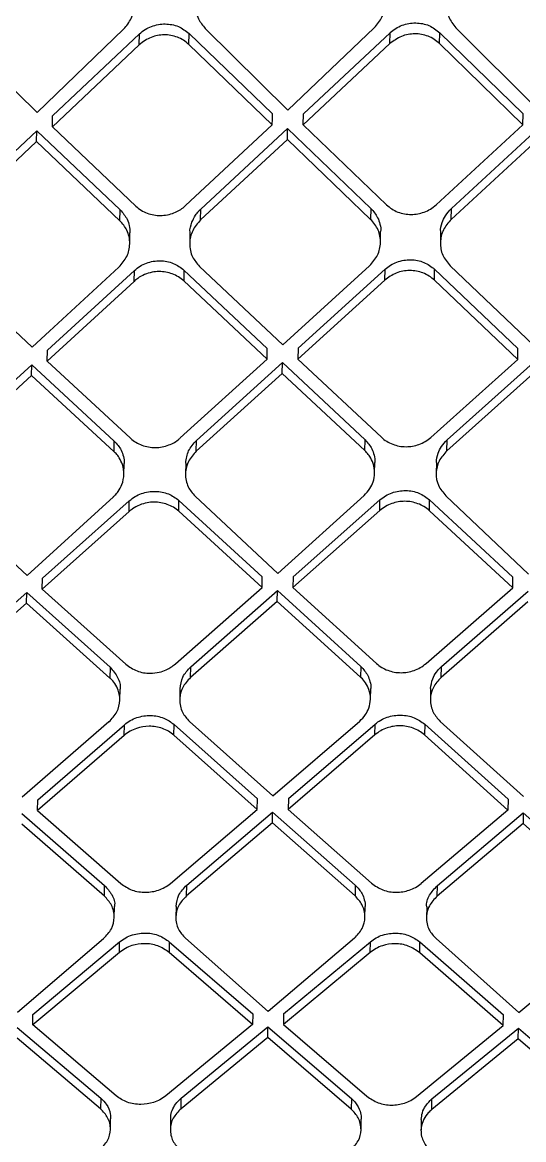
# Model space of a CAD drawing. Extents: x 939 to 1039, y 781 to 934.
# Drawn here: x 963.174 to 963.888, y 880.54 to 882.131 of the extents above; entities that cross this region are included whole.
import ezdxf

# ---------------------------------------------------------------- set-up
doc = ezdxf.new("R2010")
doc.units = 0
doc.header["$MEASUREMENT"] = 0
doc.layers.add('1', color=4, linetype='Continuous')

# ---------------------------------------------------------------- blocks, each defined once
blk = doc.blocks.new('Envoy')
at = {"layer": '1', "color": 3, "linetype": 'Continuous', "lineweight": 25}
for p, q in [((24.5411, 82.8281), (24.664, 82.9464)), ((24.7805, 82.9474), (24.8983, 82.8312)), ((24.8983, 82.8312), (25.0212, 82.9484)), ((25.1376, 82.9483), (25.2553, 82.8311)), ((24.4233, 82.9432), (24.5411, 82.8281)), ((24.563, 82.8232), (24.6867, 82.9398)), ((24.6864, 82.9241), (24.6867, 82.9397)), ((24.7571, 82.9247), (24.7575, 82.9404)), ((24.7575, 82.9404), (24.8761, 82.8259)), ((24.9202, 82.8261), (25.0439, 82.9415)), ((25.0435, 82.9259), (25.0439, 82.9415)), ((25.1142, 82.9259), (25.1146, 82.9415)), ((25.1146, 82.9415), (25.2332, 82.8259)), ((24.5627, 82.8076), (24.6864, 82.9241)), ((24.8758, 82.8103), (24.7571, 82.9247)), ((25.0435, 82.9259), (24.9198, 82.8105)), ((25.2329, 82.8103), (25.1142, 82.9259)), ((24.5627, 82.8076), (24.563, 82.8231)), ((24.9198, 82.8105), (24.9202, 82.8261)), ((25.2329, 82.8103), (25.2332, 82.8259)), ((24.6814, 82.6947), (24.5627, 82.8076)), ((24.7521, 82.6953), (24.8758, 82.8103)), ((24.774, 82.6904), (24.8977, 82.8052)), ((24.8974, 82.7896), (24.8977, 82.8051)), ((24.8977, 82.8051), (25.0164, 82.6914)), ((24.9198, 82.8105), (25.0385, 82.6965)), ((25.1092, 82.6965), (25.2329, 82.8103)), ((25.1311, 82.6913), (25.2548, 82.805)), ((24.4168, 82.6862), (24.5405, 82.802)), ((24.5402, 82.7864), (24.5405, 82.802)), ((24.5405, 82.802), (24.6592, 82.6894)), ((24.8974, 82.7896), (24.7737, 82.6749)), ((25.016, 82.6758), (24.8974, 82.7896)), ((25.2544, 82.7894), (25.1308, 82.6758)), ((24.5402, 82.7864), (24.4165, 82.6706)), ((24.6589, 82.6739), (24.5402, 82.7864)), ((24.6589, 82.6739), (24.6592, 82.6894)), ((24.7737, 82.6749), (24.774, 82.6904)), ((25.0164, 82.6914), (25.016, 82.6758)), ((25.1308, 82.6758), (25.1311, 82.6913)), ((24.6728, 82.6409), (24.6732, 82.6564)), ((24.7586, 82.6572), (24.7583, 82.6417)), ((25.03, 82.6428), (25.0303, 82.6583)), ((25.1157, 82.6582), (25.1154, 82.6427)), ((24.4151, 82.6046), (24.5338, 82.494)), ((24.5338, 82.494), (24.6575, 82.6078)), ((24.5557, 82.4894), (24.6794, 82.603)), ((24.679, 82.5875), (24.6794, 82.603)), ((24.7501, 82.6036), (24.7498, 82.5881)), ((24.7501, 82.6036), (24.8688, 82.492)), ((24.7722, 82.6088), (24.891, 82.497)), ((24.891, 82.497), (25.0146, 82.6097)), ((24.9129, 82.4922), (25.0365, 82.6047)), ((25.0362, 82.5892), (25.0365, 82.6047)), ((25.1069, 82.5892), (25.1072, 82.6047)), ((25.1072, 82.6047), (25.2259, 82.4919)), ((25.1293, 82.6097), (25.248, 82.4967)), ((24.679, 82.5875), (24.5554, 82.474)), ((24.8685, 82.4766), (24.7498, 82.5881)), ((25.0362, 82.5892), (24.9125, 82.4767)), ((25.2256, 82.4765), (25.1069, 82.5892)), ((24.5554, 82.474), (24.5557, 82.4894)), ((24.8685, 82.4766), (24.8688, 82.492)), ((24.9129, 82.4922), (24.9125, 82.4767)), ((25.2256, 82.4765), (25.2259, 82.4919)), ((24.4108, 82.3573), (24.5333, 82.4689)), ((24.5329, 82.4534), (24.5333, 82.4689)), ((24.5333, 82.4689), (24.6509, 82.3602)), ((24.5554, 82.474), (24.6741, 82.3641)), ((24.7449, 82.3646), (24.8685, 82.4766)), ((24.768, 82.3612), (24.8904, 82.4718)), ((24.8901, 82.4564), (24.8904, 82.4718)), ((24.8904, 82.4718), (25.008, 82.362)), ((24.9125, 82.4767), (25.0313, 82.3656)), ((25.102, 82.3655), (25.2256, 82.4765)), ((25.1251, 82.3619), (25.2475, 82.4715)), ((24.5329, 82.4534), (24.4105, 82.3419)), ((24.6506, 82.3448), (24.5329, 82.4534)), ((24.8901, 82.4564), (24.7676, 82.3458)), ((25.0077, 82.3466), (24.8901, 82.4564)), ((25.2471, 82.4561), (25.1247, 82.3465)), ((24.6506, 82.3448), (24.6509, 82.3602)), ((24.7676, 82.3458), (24.768, 82.3612)), ((25.0077, 82.3466), (25.008, 82.362)), ((25.1247, 82.3465), (25.1251, 82.3619)), ((24.6645, 82.3128), (24.6648, 82.3282)), ((24.7526, 82.3288), (24.7523, 82.3135)), ((25.0216, 82.3143), (25.022, 82.3297)), ((25.1097, 82.3296), (25.1094, 82.3142)), ((24.4087, 82.2779), (24.5267, 82.1689)), ((24.5267, 82.1689), (24.6495, 82.2808)), ((24.7659, 82.2817), (24.8838, 82.1715)), ((24.8838, 82.1715), (25.0066, 82.2825)), ((25.123, 82.2823), (25.2409, 82.1709)), ((24.5486, 82.1648), (24.6722, 82.2751)), ((24.6719, 82.2597), (24.6722, 82.2751)), ((24.7426, 82.2603), (24.7429, 82.2756)), ((24.7429, 82.2756), (24.8617, 82.167)), ((24.9057, 82.1671), (25.0293, 82.2765)), ((25.029, 82.2612), (25.0293, 82.2765)), ((25.0997, 82.2611), (25.1, 82.2764)), ((25.1, 82.2764), (25.2188, 82.1666)), ((24.6719, 82.2597), (24.5483, 82.1494)), ((24.8614, 82.1517), (24.7426, 82.2603)), ((25.029, 82.2612), (24.9054, 82.1518)), ((25.2185, 82.1512), (25.0997, 82.2611)), ((24.9057, 82.1671), (24.9054, 82.1518)), ((25.2185, 82.1512), (25.2188, 82.1666)), ((24.5483, 82.1494), (24.5486, 82.1648)), ((24.7379, 82.0429), (24.8614, 82.1517)), ((24.9054, 82.1518), (25.0242, 82.0436)), ((25.0949, 82.0434), (25.2185, 82.1512)), ((24.4026, 82.0355), (24.5262, 82.1448)), ((24.5258, 82.1295), (24.5262, 82.1448)), ((24.5262, 82.1448), (24.645, 82.0381)), ((24.5483, 82.1494), (24.6671, 82.0425)), ((24.7598, 82.0388), (24.8833, 82.1473)), ((24.883, 82.132), (24.8833, 82.1473)), ((24.8833, 82.1473), (25.0021, 82.0393)), ((25.1169, 82.0391), (25.2404, 82.1467)), ((24.5258, 82.1295), (24.4023, 82.0202)), ((24.6447, 82.0228), (24.5258, 82.1295)), ((24.883, 82.132), (24.7594, 82.0235)), ((25.0018, 82.024), (24.883, 82.132)), ((25.24, 82.1313), (25.1165, 82.0238)), ((25.0021, 82.0393), (25.0018, 82.024)), ((24.645, 82.0381), (24.6447, 82.0228)), ((24.7594, 82.0235), (24.7598, 82.0388)), ((25.1165, 82.0238), (25.1169, 82.0391)), ((24.7444, 82.0075), (24.7441, 81.9922)), ((25.0157, 81.9927), (25.0161, 82.008)), ((25.1015, 82.0078), (25.1012, 81.9925)), ((24.6586, 81.9917), (24.659, 82.0069)), ((24.6433, 81.9604), (24.5198, 81.8532)), ((24.7581, 81.961), (24.8769, 81.8551)), ((24.8769, 81.8551), (25.0004, 81.9614)), ((25.234, 81.854), (25.1152, 81.9612)), ((24.5417, 81.8496), (24.6652, 81.9564)), ((24.6649, 81.9411), (24.6652, 81.9564)), ((24.7356, 81.9416), (24.736, 81.9568)), ((24.736, 81.9568), (24.8548, 81.8511)), ((24.8988, 81.8512), (25.0223, 81.9573)), ((25.022, 81.942), (25.0223, 81.9573)), ((25.0931, 81.9571), (25.0927, 81.9418)), ((25.0931, 81.9571), (25.2119, 81.8502)), ((24.6649, 81.9411), (24.5414, 81.8343)), ((24.8545, 81.8359), (24.7356, 81.9416)), ((25.022, 81.942), (24.8985, 81.8359)), ((25.2116, 81.8349), (25.0927, 81.9418)), ((24.5414, 81.8343), (24.5417, 81.8496)), ((24.8545, 81.8359), (24.8548, 81.8511)), ((24.8988, 81.8512), (24.8985, 81.8359)), ((25.2119, 81.8502), (25.2116, 81.8349)), ((24.5414, 81.8343), (24.6603, 81.7303)), ((24.731, 81.7306), (24.8545, 81.8359)), ((24.8985, 81.8359), (25.0174, 81.7307)), ((25.2116, 81.8349), (25.0881, 81.7304)), ((24.5193, 81.8302), (24.6371, 81.7275)), ((24.8761, 81.8167), (24.7538, 81.7128)), ((24.7541, 81.728), (24.8764, 81.832)), ((24.8761, 81.8167), (24.8764, 81.832)), ((24.9938, 81.7128), (24.8761, 81.8167)), ((24.8764, 81.832), (24.9941, 81.728)), ((25.1112, 81.7275), (25.2335, 81.8308)), ((25.2335, 81.8308), (25.2331, 81.8156)), ((25.2335, 81.8308), (25.3512, 81.7257)), ((24.6367, 81.7123), (24.519, 81.815)), ((25.2331, 81.8156), (25.1109, 81.7123)), ((25.3509, 81.7105), (25.2331, 81.8156)), ((24.6367, 81.7123), (24.6371, 81.7275)), ((24.7538, 81.7128), (24.7541, 81.728)), ((24.9941, 81.728), (24.9938, 81.7128)), ((25.1109, 81.7123), (25.1112, 81.7276)), ((24.6507, 81.6821), (24.651, 81.6973)), ((24.7388, 81.6976), (24.7385, 81.6824)), ((25.0078, 81.6823), (25.0081, 81.6975)), ((25.0959, 81.6972), (25.0956, 81.682)), ((24.5131, 81.5473), (24.6357, 81.6521)), ((24.535, 81.5441), (24.6585, 81.6473)), ((24.6581, 81.6321), (24.6585, 81.6473)), ((24.7292, 81.6475), (24.7289, 81.6323)), ((24.7292, 81.6475), (24.8481, 81.5448)), ((24.7521, 81.6525), (24.8702, 81.5482)), ((24.9928, 81.6524), (24.8702, 81.5482)), ((24.8921, 81.5448), (25.0156, 81.6474)), ((25.0152, 81.6322), (25.0156, 81.6474)), ((25.0859, 81.6319), (25.0863, 81.647)), ((25.0863, 81.6471), (25.2052, 81.5432)), ((25.1092, 81.6519), (25.2273, 81.5465)), ((25.2273, 81.5465), (25.3499, 81.6499)), ((24.6581, 81.6321), (24.5347, 81.529)), ((24.8478, 81.5297), (24.7289, 81.6323)), ((25.0152, 81.6322), (24.8918, 81.5296)), ((25.2048, 81.528), (25.0859, 81.6319)), ((24.5347, 81.529), (24.535, 81.5441)), ((24.8481, 81.5448), (24.8478, 81.5297)), ((24.8921, 81.5448), (24.8918, 81.5296)), ((25.2048, 81.528), (25.2052, 81.5432)), ((24.5126, 81.5255), (24.6316, 81.4248)), ((24.6537, 81.428), (24.5347, 81.529)), ((24.8478, 81.5297), (24.7244, 81.4281)), ((24.7463, 81.4249), (24.8697, 81.5262)), ((24.8694, 81.5111), (24.8697, 81.5262)), ((24.8697, 81.5263), (24.9887, 81.4243)), ((24.8918, 81.5296), (25.0107, 81.4274)), ((25.0815, 81.427), (25.2048, 81.528)), ((25.1034, 81.4236), (25.2268, 81.5244)), ((25.2264, 81.5092), (25.2268, 81.5244)), ((25.2268, 81.5244), (25.3457, 81.4213)), ((24.6313, 81.4097), (24.5123, 81.5103)), ((24.8694, 81.5111), (24.746, 81.4098)), ((24.9883, 81.4092), (24.8694, 81.5111)), ((25.2264, 81.5092), (25.1031, 81.4085)), ((25.3454, 81.4062), (25.2264, 81.5092)), ((24.6316, 81.4248), (24.6313, 81.4097)), ((24.746, 81.4098), (24.7463, 81.4249)), ((24.9887, 81.4243), (24.9883, 81.4092)), ((25.1031, 81.4085), (25.1034, 81.4236)), ((24.6453, 81.3804), (24.6456, 81.3955)), ((24.7311, 81.3957), (24.7307, 81.3804)), ((25.0023, 81.3797), (25.0027, 81.3947)), ((25.0881, 81.3944), (25.0878, 81.3791))]:
    blk.add_line(p, q, dxfattribs=at)
at = {"layer": '1', "color": 3, "linetype": 'Continuous', "lineweight": 25, "flags": 128}
blk.add_lwpolyline([(24.8758, 82.8103), (24.876, 82.819), (24.8761, 82.8259)], dxfattribs=at)
at = {"layer": '1', "color": 3, "linetype": 'Continuous', "lineweight": 25}
for points, knots in [([(24.6641, 82.9464), (24.6682, 82.9513), (24.6764, 82.9613), (24.6797, 82.9776), (24.6785, 82.9905), (24.6746, 83.0025), (24.6688, 83.0095), (24.6652, 83.0139)], [0, 0, 0, 0, 0.248708, 0.498436, 0.644893, 0.777391, 1, 1, 1, 1]), ([(24.7823, 83.0149), (24.7781, 83.0099), (24.7698, 83), (24.7663, 82.9838), (24.7674, 82.9708), (24.7711, 82.9588), (24.7768, 82.9518), (24.7805, 82.9474)], [0, 0, 0, 0, 0.248793, 0.498564, 0.644072, 0.776231, 1, 1, 1, 1]), ([(25.0212, 82.9484), (25.0254, 82.9533), (25.0296, 82.9582), (25.0322, 82.964), (25.0324, 82.9645), (25.0331, 82.966), (25.0352, 82.9718), (25.0371, 82.9836), (25.0343, 83.0009), (25.0263, 83.0109), (25.0223, 83.0158)], [0, 0, 0, 0, 0.2488932, 0.2512099, 0.25529, 0.268843, 0.3173566, 0.4997403, 0.7505565, 1, 1, 1, 1]), ([(25.1394, 83.0158), (25.1352, 83.0109), (25.1268, 83.001), (25.1229, 82.9823), (25.1257, 82.9634), (25.1336, 82.9533), (25.1376, 82.9483)], [0, 0, 0, 0, 0.249202, 0.499435, 0.750414, 1, 1, 1, 1]), ([(24.6867, 82.9398), (24.6893, 82.942), (24.6945, 82.9463), (24.7037, 82.9507), (24.7135, 82.9534), (24.7265, 82.9545), (24.7428, 82.9516), (24.7526, 82.9441), (24.7575, 82.9404)], [0, 0, 0, 0, 0.132709, 0.262789, 0.390502, 0.516061, 0.760607, 1, 1, 1, 1]), ([(25.0438, 82.9416), (25.0464, 82.9437), (25.0515, 82.948), (25.0606, 82.9523), (25.0703, 82.9549), (25.0802, 82.9557), (25.0899, 82.9547), (25.1023, 82.9511), (25.1097, 82.9454), (25.1146, 82.9415)], [0, 0, 0, 0, 0.130648, 0.259166, 0.385886, 0.511026, 0.634818, 0.757597, 1, 1, 1, 1]), ([(24.7571, 82.9247), (24.7547, 82.9269), (24.7498, 82.931), (24.7409, 82.9353), (24.7315, 82.9379), (24.7188, 82.939), (24.706, 82.9364), (24.6942, 82.9307), (24.689, 82.9263), (24.6864, 82.9241)], [0, 0, 0, 0, 0.128927, 0.255266, 0.379311, 0.501392, 0.737202, 0.865271, 1, 1, 1, 1]), ([(25.1142, 82.9259), (25.1118, 82.928), (25.1068, 82.9323), (25.0952, 82.9381), (25.0822, 82.9405), (25.0692, 82.9392), (25.0565, 82.9357), (25.0487, 82.9298), (25.0435, 82.9259)], [0, 0, 0, 0, 0.129902, 0.256643, 0.500646, 0.623828, 0.75026, 1, 1, 1, 1]), ([(24.6814, 82.6947), (24.6838, 82.6926), (24.6887, 82.6885), (24.6975, 82.6843), (24.7069, 82.6818), (24.7199, 82.6807), (24.7356, 82.684), (24.747, 82.6903), (24.7516, 82.6948), (24.7521, 82.6953)], [0, 0, 0, 0, 0.127641, 0.253675, 0.378356, 0.501619, 0.750796, 0.970865, 1, 1, 1, 1]), ([(25.0385, 82.6965), (25.041, 82.6944), (25.0458, 82.6903), (25.0574, 82.6846), (25.0735, 82.6815), (25.0897, 82.6846), (25.1015, 82.6901), (25.1066, 82.6943), (25.1092, 82.6965)], [0, 0, 0, 0, 0.128538, 0.25485, 0.500491, 0.739453, 0.867083, 1, 1, 1, 1]), ([(24.6593, 82.6894), (24.6629, 82.6851), (24.6687, 82.6783), (24.6727, 82.6666), (24.673, 82.6599), (24.6732, 82.6564)], [0, 0, 0, 0, 0.44714, 0.711081, 1, 1, 1, 1]), ([(24.7587, 82.6572), (24.7587, 82.6572), (24.7582, 82.6621), (24.7606, 82.6707), (24.7656, 82.6807), (24.7703, 82.6868), (24.7731, 82.6895), (24.774, 82.6904)], [0, 0, 0, 0, 0.002063, 0.400404, 0.699793, 0.899731, 1, 1, 1, 1]), ([(25.0146, 82.6097), (25.0188, 82.6145), (25.0272, 82.6242), (25.0311, 82.6426), (25.0281, 82.6612), (25.0201, 82.671), (25.016, 82.6758)], [0, 0, 0, 0, 0.249385, 0.499473, 0.750217, 1, 1, 1, 1]), ([(25.0164, 82.6914), (25.02, 82.6871), (25.0259, 82.6803), (25.0294, 82.6687), (25.031, 82.6617), (25.0303, 82.6583), (25.0303, 82.6583)], [0, 0, 0, 0, 0.43938, 0.704581, 0.999664, 1, 1, 1, 1]), ([(25.1158, 82.6582), (25.1158, 82.6582), (25.1149, 82.6625), (25.1176, 82.6705), (25.1223, 82.6819), (25.128, 82.688), (25.1311, 82.6913)], [0, 0, 0, 0, 0.000331, 0.35859, 0.644918, 1, 1, 1, 1]), ([(25.1308, 82.6758), (25.1266, 82.671), (25.1182, 82.6613), (25.1143, 82.6428), (25.1173, 82.6243), (25.1253, 82.6145), (25.1293, 82.6097)], [0, 0, 0, 0, 0.249465, 0.49957, 0.750261, 1, 1, 1, 1]), ([(24.6575, 82.6078), (24.6617, 82.6126), (24.67, 82.6223), (24.6735, 82.6383), (24.6723, 82.651), (24.6684, 82.6627), (24.6626, 82.6696), (24.6589, 82.6739)], [0, 0, 0, 0, 0.248987, 0.498636, 0.643813, 0.775855, 1, 1, 1, 1]), ([(24.7737, 82.6749), (24.7695, 82.67), (24.7611, 82.6603), (24.7577, 82.6444), (24.7589, 82.6317), (24.7627, 82.6199), (24.7685, 82.6131), (24.7722, 82.6088)], [0, 0, 0, 0, 0.249063, 0.498737, 0.642415, 0.773954, 1, 1, 1, 1]), ([(24.6794, 82.603), (24.682, 82.6052), (24.6872, 82.6094), (24.6965, 82.6138), (24.7063, 82.6164), (24.7193, 82.6174), (24.7355, 82.6145), (24.7453, 82.6072), (24.7501, 82.6036)], [0, 0, 0, 0, 0.133344, 0.264053, 0.392257, 0.518113, 0.762446, 1, 1, 1, 1]), ([(25.0365, 82.6047), (25.0391, 82.6068), (25.0442, 82.611), (25.0534, 82.6152), (25.0631, 82.6178), (25.0761, 82.6188), (25.0925, 82.6159), (25.1023, 82.6084), (25.1072, 82.6047)], [0, 0, 0, 0, 0.131154, 0.260245, 0.387475, 0.513015, 0.758628, 1, 1, 1, 1]), ([(24.7498, 82.5881), (24.7473, 82.5902), (24.7424, 82.5942), (24.7308, 82.5998), (24.7177, 82.6021), (24.7042, 82.6007), (24.6938, 82.5974), (24.6852, 82.5929), (24.6807, 82.589), (24.679, 82.5875)], [0, 0, 0, 0, 0.128349, 0.254493, 0.499994, 0.62389, 0.767094, 0.913571, 1, 1, 1, 1]), ([(25.1069, 82.5892), (25.1044, 82.5913), (25.0995, 82.5954), (25.0879, 82.6011), (25.0717, 82.604), (25.0517, 82.6006), (25.0413, 82.593), (25.0362, 82.5892)], [0, 0, 0, 0, 0.129566, 0.256337, 0.501109, 0.750028, 1, 1, 1, 1]), ([(24.6509, 82.3602), (24.6546, 82.3561), (24.6605, 82.3495), (24.6639, 82.3382), (24.6655, 82.3316), (24.6648, 82.3282), (24.6648, 82.3282)], [0, 0, 0, 0, 0.448476, 0.709567, 0.994686, 1, 1, 1, 1]), ([(24.6741, 82.3641), (24.6766, 82.3621), (24.6814, 82.3581), (24.693, 82.3527), (24.7094, 82.3497), (24.7284, 82.3536), (24.7398, 82.3598), (24.7444, 82.3642), (24.7449, 82.3646)], [0, 0, 0, 0, 0.127005, 0.252962, 0.500827, 0.750379, 0.973478, 1, 1, 1, 1]), ([(24.7526, 82.3288), (24.7534, 82.3349), (24.755, 82.347), (24.7637, 82.3564), (24.768, 82.3612)], [0, 0, 0, 0, 0.500007, 1, 1, 1, 1]), ([(25.008, 82.362), (25.0117, 82.3579), (25.0175, 82.3513), (25.0211, 82.34), (25.0226, 82.3333), (25.0219, 82.3298), (25.0219, 82.3297)], [0, 0, 0, 0, 0.44019, 0.702743, 0.993172, 1, 1, 1, 1]), ([(25.0313, 82.3656), (25.0337, 82.3636), (25.0386, 82.3596), (25.0502, 82.354), (25.0662, 82.351), (25.0824, 82.354), (25.0942, 82.3594), (25.0994, 82.3635), (25.102, 82.3655)], [0, 0, 0, 0, 0.127854, 0.253966, 0.500321, 0.739317, 0.867025, 1, 1, 1, 1]), ([(25.1098, 82.3296), (25.1097, 82.3297), (25.1093, 82.3341), (25.1116, 82.3421), (25.1166, 82.3531), (25.1221, 82.3588), (25.1251, 82.3619)], [0, 0, 0, 0, 0.005897, 0.376089, 0.665461, 1, 1, 1, 1]), ([(24.6495, 82.2808), (24.6496, 82.2809), (24.6498, 82.2812), (24.6506, 82.2819), (24.653, 82.2842), (24.6574, 82.2896), (24.6627, 82.2994), (24.6653, 82.3126), (24.6633, 82.3258), (24.6587, 82.3356), (24.6542, 82.3416), (24.6515, 82.344), (24.6506, 82.3448)], [0, 0, 0, 0, 0.005031, 0.013569, 0.041143, 0.138191, 0.291006, 0.499318, 0.697724, 0.84736, 0.94805, 1, 1, 1, 1]), ([(24.7676, 82.3458), (24.7635, 82.3411), (24.7562, 82.3329), (24.753, 82.3216), (24.7524, 82.3158), (24.7523, 82.3143), (24.7523, 82.3139), (24.7523, 82.3138), (24.7523, 82.3105), (24.7528, 82.304), (24.7565, 82.2927), (24.7622, 82.286), (24.7659, 82.2817)], [0, 0, 0, 0, 0.249093, 0.435291, 0.482652, 0.494838, 0.498056, 0.499216, 0.499352, 0.64118, 0.772024, 1, 1, 1, 1]), ([(25.0066, 82.2825), (25.0097, 82.2857), (25.0152, 82.2916), (25.0202, 82.3027), (25.0224, 82.3149), (25.0204, 82.3275), (25.0157, 82.3373), (25.0113, 82.3433), (25.0086, 82.3458), (25.0077, 82.3466)], [0, 0, 0, 0, 0.177389, 0.320406, 0.499392, 0.699166, 0.849253, 0.949519, 1, 1, 1, 1]), ([(25.1247, 82.3465), (25.1206, 82.3418), (25.1122, 82.3324), (25.1083, 82.3146), (25.1112, 82.2966), (25.1191, 82.2871), (25.123, 82.2824)], [0, 0, 0, 0, 0.249711, 0.499698, 0.750156, 1, 1, 1, 1]), ([(24.6722, 82.2751), (24.6749, 82.2772), (24.6801, 82.2814), (24.6895, 82.2856), (24.6993, 82.2882), (24.7124, 82.289), (24.7285, 82.2862), (24.7382, 82.2791), (24.7429, 82.2757)], [0, 0, 0, 0, 0.134322, 0.265833, 0.394628, 0.520834, 0.764768, 1, 1, 1, 1]), ([(25.0293, 82.2765), (25.0319, 82.2786), (25.0371, 82.2827), (25.0463, 82.2868), (25.056, 82.2893), (25.0691, 82.2902), (25.0854, 82.2873), (25.0952, 82.28), (25.1, 82.2764)], [0, 0, 0, 0, 0.131703, 0.261315, 0.388951, 0.514761, 0.760215, 1, 1, 1, 1]), ([(24.7426, 82.2603), (24.7402, 82.2623), (24.7353, 82.2662), (24.7237, 82.2716), (24.7106, 82.2739), (24.6971, 82.2726), (24.6867, 82.2694), (24.678, 82.265), (24.6735, 82.2611), (24.6719, 82.2597)], [0, 0, 0, 0, 0.127708, 0.253704, 0.499826, 0.623594, 0.767462, 0.914539, 1, 1, 1, 1]), ([(25.0997, 82.2611), (25.0972, 82.2631), (25.0923, 82.2671), (25.0807, 82.2726), (25.0648, 82.2756), (25.0487, 82.2727), (25.0369, 82.2674), (25.0316, 82.2633), (25.029, 82.2612)], [0, 0, 0, 0, 0.128909, 0.255364, 0.500263, 0.737122, 0.865391, 1, 1, 1, 1]), ([(24.8614, 82.1516), (24.8615, 82.1545), (24.8616, 82.1596), (24.8617, 82.1647), (24.8617, 82.167)], [0, 0, 0, 0, 0.560023, 1, 1, 1, 1]), ([(24.6671, 82.0425), (24.6722, 82.0389), (24.6824, 82.0317), (24.7001, 82.029), (24.7143, 82.0307), (24.7268, 82.0346), (24.7337, 82.0398), (24.7379, 82.0429)], [0, 0, 0, 0, 0.25032, 0.499333, 0.659975, 0.797005, 1, 1, 1, 1]), ([(25.0021, 82.0393), (25.0058, 82.0353), (25.0117, 82.0288), (25.0152, 82.0177), (25.0167, 82.0113), (25.0161, 82.008), (25.0161, 82.008)], [0, 0, 0, 0, 0.445313, 0.708659, 0.998488, 1, 1, 1, 1]), ([(25.0242, 82.0436), (25.0267, 82.0416), (25.0315, 82.0377), (25.0431, 82.0323), (25.0591, 82.0293), (25.0753, 82.0322), (25.0871, 82.0374), (25.0923, 82.0414), (25.095, 82.0434)], [0, 0, 0, 0, 0.127061, 0.252915, 0.50016, 0.739065, 0.866874, 1, 1, 1, 1]), ([(24.645, 82.0381), (24.6489, 82.0336), (24.6565, 82.0246), (24.6603, 82.0126), (24.659, 82.007), (24.6589, 82.0069)], [0, 0, 0, 0, 0.502361, 0.996883, 1, 1, 1, 1]), ([(24.7594, 82.0235), (24.7552, 82.019), (24.7484, 82.0115), (24.7448, 82.0002), (24.7438, 81.9912), (24.7447, 81.9829), (24.7484, 81.9717), (24.7543, 81.9652), (24.7581, 81.961)], [0, 0, 0, 0, 0.24929, 0.40618, 0.49964, 0.639094, 0.769122, 1, 1, 1, 1]), ([(24.7445, 82.0074), (24.7453, 82.0133), (24.7468, 82.025), (24.7554, 82.0342), (24.7598, 82.0388)], [0, 0, 0, 0, 0.496295, 1, 1, 1, 1]), ([(25.0004, 81.9614), (25.0034, 81.9644), (25.0088, 81.97), (25.0142, 81.9807), (25.0165, 81.993), (25.0146, 82.0056), (25.0094, 82.0158), (25.0047, 82.0216), (25.0021, 82.0238), (25.0018, 82.024)], [0, 0, 0, 0, 0.168128, 0.313571, 0.499644, 0.702908, 0.854167, 0.983009, 1, 1, 1, 1]), ([(25.1165, 82.0238), (25.1123, 82.0192), (25.1039, 82.0101), (25.1005, 81.995), (25.1018, 81.983), (25.1056, 81.9718), (25.1114, 81.9653), (25.1151, 81.9612)], [0, 0, 0, 0, 0.249553, 0.4991, 0.641632, 0.772748, 1, 1, 1, 1]), ([(25.1015, 82.0078), (25.1021, 82.0125), (25.1032, 82.0207), (25.109, 82.0309), (25.1139, 82.0364), (25.1166, 82.0388), (25.1169, 82.0391)], [0, 0, 0, 0, 0.408356, 0.711736, 0.967778, 1, 1, 1, 1]), ([(24.6433, 81.9604), (24.6475, 81.9649), (24.6559, 81.9741), (24.6596, 81.9905), (24.6575, 82.0044), (24.6524, 82.0146), (24.6477, 82.0204), (24.645, 82.0226), (24.6447, 82.0228)], [0, 0, 0, 0, 0.249373, 0.49872, 0.700705, 0.851676, 0.981995, 1, 1, 1, 1]), ([(24.6652, 81.9564), (24.6679, 81.9585), (24.6733, 81.9626), (24.6827, 81.9667), (24.6926, 81.9691), (24.7057, 81.9699), (24.7217, 81.967), (24.7313, 81.9602), (24.736, 81.9568)], [0, 0, 0, 0, 0.135953, 0.268737, 0.39837, 0.524943, 0.768057, 1, 1, 1, 1]), ([(25.0223, 81.9573), (25.025, 81.9593), (25.0302, 81.9633), (25.0395, 81.9673), (25.0492, 81.9697), (25.0623, 81.9705), (25.0785, 81.9676), (25.0882, 81.9606), (25.0931, 81.9571)], [0, 0, 0, 0, 0.132685, 0.263103, 0.391343, 0.517455, 0.762434, 1, 1, 1, 1]), ([(24.7356, 81.9416), (24.7332, 81.9435), (24.7283, 81.9473), (24.7167, 81.9526), (24.7008, 81.9553), (24.6848, 81.9525), (24.6729, 81.9473), (24.6676, 81.9433), (24.6649, 81.9411)], [0, 0, 0, 0, 0.127115, 0.252999, 0.500108, 0.733126, 0.862428, 1, 1, 1, 1]), ([(25.0927, 81.9418), (25.0903, 81.9438), (25.0854, 81.9477), (25.0738, 81.9531), (25.0578, 81.956), (25.0418, 81.9532), (25.0299, 81.9481), (25.0247, 81.9441), (25.022, 81.942)], [0, 0, 0, 0, 0.128422, 0.254709, 0.500092, 0.735908, 0.864534, 1, 1, 1, 1]), ([(24.6371, 81.7275), (24.6407, 81.7234), (24.6483, 81.7148), (24.6524, 81.7033), (24.6509, 81.6975), (24.6509, 81.6973)], [0, 0, 0, 0, 0.470451, 0.980906, 1, 1, 1, 1]), ([(24.6603, 81.7303), (24.6654, 81.7268), (24.6755, 81.7198), (24.6951, 81.7169), (24.7112, 81.7196), (24.7231, 81.7247), (24.7283, 81.7286), (24.731, 81.7306)], [0, 0, 0, 0, 0.249139, 0.499404, 0.735127, 0.864058, 1, 1, 1, 1]), ([(24.7388, 81.6976), (24.7396, 81.7033), (24.7413, 81.7147), (24.7498, 81.7236), (24.7541, 81.728)], [0, 0, 0, 0, 0.501985, 1, 1, 1, 1]), ([(24.9941, 81.728), (24.9978, 81.724), (25.0037, 81.7178), (25.0072, 81.7071), (25.0088, 81.7009), (25.0081, 81.6976), (25.0081, 81.6975)], [0, 0, 0, 0, 0.44738, 0.707785, 0.992124, 1, 1, 1, 1]), ([(25.0174, 81.7307), (25.0225, 81.7271), (25.0327, 81.72), (25.0523, 81.7169), (25.0684, 81.7195), (25.0803, 81.7246), (25.0855, 81.7284), (25.0881, 81.7304)], [0, 0, 0, 0, 0.250485, 0.499402, 0.738212, 0.866353, 1, 1, 1, 1]), ([(25.0959, 81.6972), (25.0959, 81.6972), (25.0949, 81.7028), (25.0991, 81.7144), (25.1072, 81.7232), (25.1112, 81.7276)], [0, 0, 0, 0, 0.000773, 0.500635, 1, 1, 1, 1]), ([(24.6357, 81.6521), (24.6399, 81.6565), (24.6481, 81.6653), (24.6513, 81.6798), (24.6501, 81.6912), (24.6463, 81.702), (24.6405, 81.7083), (24.6367, 81.7123)], [0, 0, 0, 0, 0.249729, 0.499229, 0.638345, 0.768353, 1, 1, 1, 1]), ([(24.7538, 81.7128), (24.7496, 81.7084), (24.7413, 81.6996), (24.7379, 81.6851), (24.739, 81.6737), (24.7426, 81.663), (24.7484, 81.6566), (24.7521, 81.6525)], [0, 0, 0, 0, 0.249759, 0.49928, 0.636024, 0.76521, 1, 1, 1, 1]), ([(24.9928, 81.6524), (24.997, 81.6568), (25.0052, 81.6656), (25.0085, 81.6802), (25.0071, 81.6918), (25.0033, 81.7025), (24.9975, 81.7088), (24.9938, 81.7128)], [0, 0, 0, 0, 0.249702, 0.499197, 0.642058, 0.773256, 1, 1, 1, 1]), ([(25.1109, 81.7123), (25.1067, 81.708), (25.0997, 81.7007), (25.0962, 81.6897), (25.0953, 81.681), (25.0961, 81.6731), (25.0998, 81.6623), (25.1055, 81.6559), (25.1092, 81.6519)], [0, 0, 0, 0, 0.249501, 0.414128, 0.499786, 0.639575, 0.769681, 1, 1, 1, 1]), ([(24.6585, 81.6473), (24.6612, 81.6494), (24.6667, 81.6534), (24.6764, 81.6574), (24.6865, 81.6596), (24.6995, 81.6602), (24.7152, 81.6573), (24.7246, 81.6507), (24.7292, 81.6475)], [0, 0, 0, 0, 0.139301, 0.27454, 0.405745, 0.532906, 0.774187, 1, 1, 1, 1]), ([(25.0156, 81.6474), (25.0182, 81.6494), (25.0235, 81.6533), (25.033, 81.6572), (25.0428, 81.6594), (25.0559, 81.6601), (25.0719, 81.6572), (25.0815, 81.6504), (25.0863, 81.6471)], [0, 0, 0, 0, 0.134734, 0.266664, 0.395906, 0.52241, 0.766322, 1, 1, 1, 1]), ([(24.7289, 81.6323), (24.7238, 81.6358), (24.7136, 81.6428), (24.6942, 81.6457), (24.6783, 81.6431), (24.6663, 81.6382), (24.6609, 81.6342), (24.6581, 81.6321)], [0, 0, 0, 0, 0.250693, 0.499284, 0.728497, 0.859046, 1, 1, 1, 1]), ([(25.0859, 81.6319), (25.0808, 81.6354), (25.0706, 81.6425), (25.0511, 81.6456), (25.0352, 81.6431), (25.0233, 81.6381), (25.018, 81.6342), (25.0152, 81.6322)], [0, 0, 0, 0, 0.252933, 0.499311, 0.733034, 0.86247, 1, 1, 1, 1]), ([(24.6316, 81.4248), (24.6344, 81.422), (24.6409, 81.4155), (24.6453, 81.4049), (24.6454, 81.3978), (24.6454, 81.3955)], [0, 0, 0, 0, 0.337152, 0.782304, 1, 1, 1, 1]), ([(24.7244, 81.4281), (24.7216, 81.4261), (24.7163, 81.4222), (24.7044, 81.4174), (24.6914, 81.4153), (24.6788, 81.4164), (24.6662, 81.4195), (24.6586, 81.4246), (24.6537, 81.428)], [0, 0, 0, 0, 0.138962, 0.268796, 0.500147, 0.629155, 0.755729, 1, 1, 1, 1]), ([(24.7313, 81.3957), (24.7312, 81.3966), (24.731, 81.4005), (24.7332, 81.4077), (24.7379, 81.417), (24.7435, 81.4222), (24.7463, 81.4249)], [0, 0, 0, 0, 0.082872, 0.366332, 0.672046, 1, 1, 1, 1]), ([(24.9887, 81.4243), (24.9907, 81.4224), (24.9963, 81.417), (25.0009, 81.4076), (25.003, 81.3994), (25.0025, 81.3956), (25.0024, 81.3947)], [0, 0, 0, 0, 0.236458, 0.648045, 0.92045, 1, 1, 1, 1]), ([(25.0107, 81.4274), (25.0158, 81.424), (25.026, 81.4171), (25.0456, 81.414), (25.0617, 81.4165), (25.0736, 81.4213), (25.0788, 81.4251), (25.0815, 81.427)], [0, 0, 0, 0, 0.25015, 0.499261, 0.736723, 0.86527, 1, 1, 1, 1]), ([(25.0881, 81.3944), (25.0885, 81.3976), (25.0892, 81.4044), (25.0941, 81.4147), (25.1002, 81.4206), (25.1034, 81.4236)], [0, 0, 0, 0, 0.294568, 0.63028, 1, 1, 1, 1]), ([(24.63, 81.3511), (24.6342, 81.3554), (24.6425, 81.3639), (24.6459, 81.3779), (24.6447, 81.389), (24.641, 81.3994), (24.6351, 81.4056), (24.6313, 81.4097)], [0, 0, 0, 0, 0.24988, 0.499424, 0.634671, 0.763341, 1, 1, 1, 1]), ([(24.746, 81.4098), (24.7418, 81.4055), (24.7334, 81.3969), (24.7301, 81.383), (24.7313, 81.372), (24.7348, 81.3615), (24.7408, 81.3553), (24.7447, 81.3512)], [0, 0, 0, 0, 0.249889, 0.49944, 0.631181, 0.758701, 1, 1, 1, 1]), ([(24.9871, 81.3504), (24.9912, 81.3547), (24.9996, 81.3632), (25.003, 81.3773), (25.0017, 81.3885), (24.998, 81.399), (24.9921, 81.4052), (24.9883, 81.4092)], [0, 0, 0, 0, 0.249841, 0.499347, 0.63902, 0.769169, 1, 1, 1, 1]), ([(25.1031, 81.4085), (25.1014, 81.407), (25.0969, 81.403), (25.0903, 81.3934), (25.0871, 81.3816), (25.0883, 81.3705), (25.092, 81.36), (25.0979, 81.3537), (25.1018, 81.3497)], [0, 0, 0, 0, 0.093382, 0.2507, 0.499938, 0.634944, 0.763436, 1, 1, 1, 1])]:
    blk.add_open_spline(points, degree=3, knots=knots, dxfattribs=at)

msp = doc.modelspace()

# ---------------------------------------------------------------- block references
at = {"layer": '1'}
msp.add_blockref('Envoy', (938.6538, 799.1744), dxfattribs=at)

doc.saveas('drawing.dxf')
